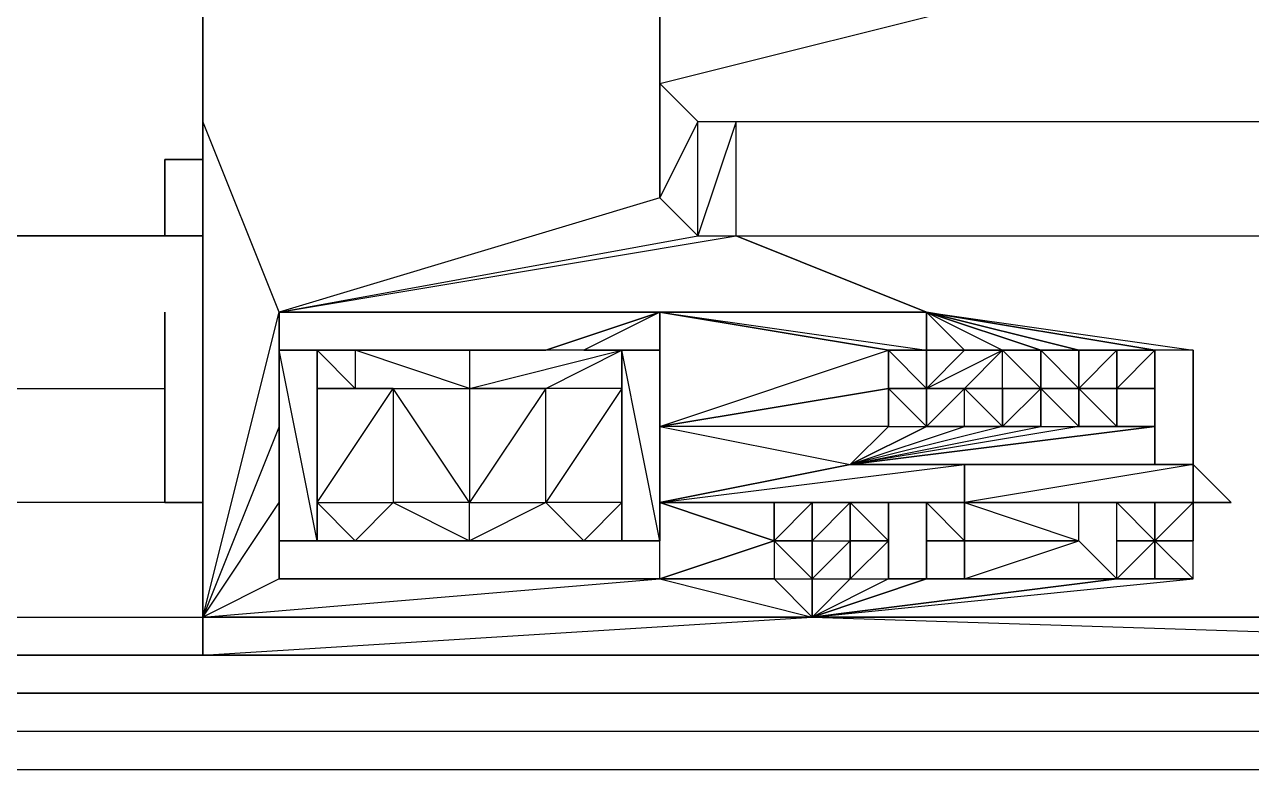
# Model space of a CAD drawing. Extents: x 0 to 75, y 0 to 130.
# Drawn here: x 24.46 to 39.24, y 38.59 to 47.56 of the extents above; entities that cross this region are included whole.
import ezdxf

# ---------------------------------------------------------------- set-up
doc = ezdxf.new("R2010")
doc.units = 0

# ---------------------------------------------------------------- blocks, each defined once
blk = doc.blocks.new('ezc100-1')
at = {"extrusion": (0, -2e-16, -1)}
for p, q in [((-23727.878, 27709.193), (-23727.878, 27680.262)), ((-23727.878, 27686.685), (-23727.878, 27680.721)), ((-23727.878, 27680.721), (-23727.878, 27686.685)), ((-23722.372, 27680.262), (-23722.372, 27686.226)), ((-23722.372, 27686.226), (-23722.372, 27680.262)), ((-23722.372, 27681.179), (-23716.867, 27682.556)), ((-23722.372, 27681.638), (-23722.372, 27681.179)), ((-23722.372, 27679.803), (-23722.372, 27681.179)), ((-23722.372, 27681.179), (-23722.372, 27679.803)), ((-23722.372, 27679.803), (-23722.372, 27681.179)), ((-23722.372, 27681.179), (-23722.372, 27680.262)), ((-23722.372, 27681.179), (-23721.913, 27680.721)), ((-23727.878, 27680.262), (-23727.878, 27680.721)), ((-23727.878, 27680.721), (-23727.878, 27674.756)), ((-23726.96, 27678.427), (-23727.878, 27680.721)), ((-23727.878, 27674.756), (-23727.878, 27680.721)), ((-23721.913, 27680.721), (-23722.372, 27679.803)), ((-23721.913, 27679.344), (-23721.913, 27680.721)), ((-23721.454, 27680.721), (-23721.913, 27679.344)), ((-23721.913, 27680.721), (-23721.454, 27680.721)), ((-23721.454, 27679.344), (-23721.454, 27680.721)), ((-23721.454, 27680.721), (-23712.737, 27680.721)), ((-23727.878, 27680.262), (-23728.336, 27680.262)), ((-23728.336, 27680.262), (-23727.878, 27680.262)), ((-23728.336, 27680.262), (-23728.336, 27679.344)), ((-23728.336, 27679.344), (-23728.336, 27680.262)), ((-23722.372, 27680.262), (-23722.372, 27679.803)), ((-23722.372, 27679.803), (-23726.96, 27678.427)), ((-23722.372, 27679.803), (-23722.372, 27679.803)), ((-23721.913, 27679.344), (-23722.372, 27679.803)), ((-23727.878, 27679.344), (-23751.735, 27679.344)), ((-23751.735, 27679.344), (-23727.878, 27679.344)), ((-23727.878, 27679.344), (-23727.878, 27678.427)), ((-23727.878, 27678.427), (-23727.878, 27679.344)), ((-23726.96, 27678.427), (-23721.913, 27679.344)), ((-23726.96, 27678.427), (-23721.454, 27679.344)), ((-23721.913, 27679.344), (-23721.454, 27679.344)), ((-23721.454, 27679.344), (-23719.16, 27678.427)), ((-23719.16, 27678.427), (-23721.454, 27679.344)), ((-23721.454, 27679.344), (-23712.737, 27679.344)), ((-23728.336, 27678.427), (-23728.336, 27676.133)), ((-23728.336, 27676.133), (-23728.336, 27678.427)), ((-23727.878, 27674.756), (-23726.96, 27678.427)), ((-23726.96, 27678.427), (-23726.96, 27677.05)), ((-23719.16, 27678.427), (-23726.96, 27678.427)), ((-23722.372, 27678.427), (-23726.96, 27678.427)), ((-23726.96, 27678.427), (-23719.16, 27678.427)), ((-23726.96, 27677.968), (-23726.96, 27678.427)), ((-23726.96, 27678.427), (-23726.96, 27676.133)), ((-23726.96, 27677.05), (-23726.96, 27678.427)), ((-23726.96, 27678.427), (-23722.372, 27678.427)), ((-23726.96, 27677.968), (-23726.96, 27678.427)), ((-23726.96, 27678.427), (-23726.96, 27676.133)), ((-23723.748, 27677.968), (-23722.372, 27678.427)), ((-23722.372, 27678.427), (-23723.748, 27677.968)), ((-23722.372, 27678.427), (-23723.29, 27677.968)), ((-23722.372, 27678.427), (-23722.372, 27677.968)), ((-23722.372, 27677.05), (-23722.372, 27678.427)), ((-23722.372, 27678.427), (-23722.372, 27677.05)), ((-23722.372, 27678.427), (-23719.619, 27677.968)), ((-23719.619, 27677.968), (-23722.372, 27678.427)), ((-23722.372, 27678.427), (-23719.619, 27677.968)), ((-23719.619, 27677.968), (-23722.372, 27678.427)), ((-23722.372, 27678.427), (-23719.619, 27677.968)), ((-23719.619, 27677.968), (-23722.372, 27678.427)), ((-23722.372, 27678.427), (-23719.16, 27677.968)), ((-23719.619, 27677.968), (-23722.372, 27678.427)), ((-23719.16, 27678.427), (-23722.372, 27678.427)), ((-23722.372, 27678.427), (-23722.372, 27678.427)), ((-23722.372, 27677.968), (-23722.372, 27678.427)), ((-23722.372, 27678.427), (-23722.372, 27675.674)), ((-23722.372, 27678.427), (-23722.372, 27678.427)), ((-23722.372, 27675.674), (-23722.372, 27678.427)), ((-23719.16, 27678.427), (-23719.16, 27677.968)), ((-23719.16, 27677.968), (-23719.16, 27678.427)), ((-23719.16, 27677.05), (-23719.16, 27678.427)), ((-23719.16, 27678.427), (-23719.16, 27677.968)), ((-23719.16, 27678.427), (-23719.16, 27677.968)), ((-23718.702, 27677.968), (-23719.16, 27678.427)), ((-23717.784, 27677.968), (-23719.16, 27678.427)), ((-23719.16, 27678.427), (-23718.243, 27677.968)), ((-23719.16, 27678.427), (-23717.784, 27677.968)), ((-23717.325, 27677.968), (-23719.16, 27678.427)), ((-23719.16, 27678.427), (-23717.325, 27677.968)), ((-23719.16, 27678.427), (-23716.408, 27677.968)), ((-23716.408, 27677.968), (-23719.16, 27678.427)), ((-23716.408, 27677.968), (-23719.16, 27678.427)), ((-23719.16, 27678.427), (-23715.949, 27677.968)), ((-23726.501, 27675.674), (-23726.96, 27677.968)), ((-23726.96, 27677.968), (-23726.96, 27675.674)), ((-23726.96, 27677.968), (-23726.501, 27677.968)), ((-23726.96, 27677.968), (-23726.042, 27677.968)), ((-23726.501, 27677.968), (-23726.96, 27677.968)), ((-23725.125, 27677.968), (-23726.96, 27677.968)), ((-23726.96, 27675.674), (-23726.96, 27677.968)), ((-23726.501, 27676.133), (-23726.501, 27677.968)), ((-23726.501, 27677.968), (-23726.501, 27675.674)), ((-23726.501, 27675.674), (-23726.501, 27677.968)), ((-23726.501, 27677.968), (-23726.501, 27675.674)), ((-23726.042, 27677.968), (-23726.501, 27677.968)), ((-23726.501, 27677.968), (-23726.042, 27677.509)), ((-23726.501, 27677.509), (-23726.501, 27677.968)), ((-23724.666, 27677.509), (-23726.042, 27677.968)), ((-23726.042, 27677.968), (-23726.042, 27677.509)), ((-23725.125, 27677.968), (-23726.042, 27677.968)), ((-23726.042, 27677.968), (-23724.666, 27677.968)), ((-23724.666, 27677.968), (-23725.125, 27677.968)), ((-23723.748, 27677.968), (-23725.125, 27677.968)), ((-23722.831, 27677.968), (-23724.666, 27677.968)), ((-23724.666, 27677.968), (-23724.666, 27677.509)), ((-23724.666, 27677.509), (-23722.831, 27677.968)), ((-23723.29, 27677.968), (-23724.666, 27677.968)), ((-23724.666, 27677.968), (-23723.748, 27677.968)), ((-23723.748, 27677.509), (-23722.831, 27677.968)), ((-23723.29, 27677.968), (-23723.748, 27677.968)), ((-23722.831, 27677.968), (-23723.29, 27677.968)), ((-23723.29, 27677.968), (-23722.372, 27677.968)), ((-23722.831, 27677.968), (-23723.29, 27677.968)), ((-23722.372, 27675.674), (-23722.831, 27677.968)), ((-23722.831, 27677.968), (-23722.831, 27675.674)), ((-23722.831, 27676.133), (-23722.831, 27677.968)), ((-23722.831, 27677.968), (-23722.831, 27677.968)), ((-23722.831, 27677.968), (-23722.831, 27677.509)), ((-23722.372, 27677.968), (-23722.831, 27677.968)), ((-23722.372, 27677.968), (-23722.372, 27677.05)), ((-23722.372, 27677.05), (-23719.619, 27677.968)), ((-23722.372, 27675.674), (-23722.372, 27677.968)), ((-23722.372, 27677.968), (-23722.372, 27675.674)), ((-23719.16, 27677.968), (-23719.619, 27677.968)), ((-23719.619, 27677.968), (-23719.619, 27677.05)), ((-23719.619, 27677.509), (-23719.619, 27677.968)), ((-23719.619, 27677.968), (-23719.619, 27677.509)), ((-23719.619, 27677.968), (-23719.619, 27677.509)), ((-23719.619, 27677.968), (-23719.16, 27677.968)), ((-23719.619, 27677.968), (-23719.16, 27677.968)), ((-23719.16, 27677.968), (-23719.619, 27677.968)), ((-23719.16, 27677.968), (-23719.619, 27677.968)), ((-23719.619, 27677.968), (-23719.16, 27677.968)), ((-23719.16, 27677.968), (-23719.619, 27677.968)), ((-23719.619, 27677.968), (-23719.619, 27677.509)), ((-23719.16, 27677.509), (-23719.619, 27677.968)), ((-23719.619, 27677.968), (-23719.16, 27677.968)), ((-23719.16, 27677.968), (-23719.619, 27677.968)), ((-23719.16, 27677.509), (-23719.16, 27677.968)), ((-23719.16, 27677.968), (-23719.16, 27677.509)), ((-23719.16, 27677.968), (-23719.16, 27677.509)), ((-23719.16, 27677.968), (-23719.16, 27677.968)), ((-23719.16, 27677.509), (-23719.16, 27677.968)), ((-23719.16, 27677.968), (-23718.702, 27677.968)), ((-23718.702, 27677.968), (-23719.16, 27677.968)), ((-23719.16, 27677.968), (-23718.702, 27677.968)), ((-23718.702, 27677.968), (-23719.16, 27677.968)), ((-23719.16, 27677.968), (-23718.702, 27677.968)), ((-23718.702, 27677.968), (-23719.16, 27677.509)), ((-23719.16, 27677.509), (-23718.243, 27677.968)), ((-23718.243, 27677.968), (-23718.702, 27677.968)), ((-23718.702, 27677.509), (-23718.243, 27677.968)), ((-23718.243, 27677.968), (-23718.702, 27677.968)), ((-23718.243, 27677.968), (-23718.702, 27677.968)), ((-23718.243, 27677.968), (-23718.702, 27677.968)), ((-23718.702, 27677.968), (-23718.243, 27677.968)), ((-23718.702, 27677.968), (-23718.243, 27677.968)), ((-23718.243, 27677.968), (-23718.702, 27677.968)), ((-23718.702, 27677.968), (-23718.243, 27677.968)), ((-23718.243, 27677.968), (-23718.702, 27677.968)), ((-23718.702, 27677.968), (-23718.243, 27677.968)), ((-23718.243, 27677.968), (-23718.702, 27677.968)), ((-23718.243, 27677.968), (-23718.702, 27677.968)), ((-23718.702, 27677.968), (-23718.243, 27677.968)), ((-23718.702, 27677.968), (-23718.243, 27677.968)), ((-23718.243, 27677.968), (-23718.702, 27677.968)), ((-23718.702, 27677.968), (-23718.243, 27677.968)), ((-23718.243, 27677.968), (-23718.702, 27677.968)), ((-23718.243, 27677.509), (-23718.243, 27677.968)), ((-23718.243, 27677.968), (-23717.784, 27677.968)), ((-23717.784, 27677.968), (-23718.243, 27677.968)), ((-23718.243, 27677.968), (-23718.243, 27677.968)), ((-23718.243, 27677.509), (-23718.243, 27677.968)), ((-23718.243, 27677.968), (-23717.784, 27677.968)), ((-23717.784, 27677.968), (-23718.243, 27677.968)), ((-23718.243, 27677.968), (-23717.784, 27677.968)), ((-23717.784, 27677.509), (-23718.243, 27677.968)), ((-23718.243, 27677.968), (-23717.784, 27677.968)), ((-23718.243, 27677.968), (-23717.784, 27677.968)), ((-23717.784, 27677.968), (-23718.243, 27677.968)), ((-23717.784, 27677.968), (-23717.784, 27677.509)), ((-23717.784, 27677.509), (-23717.784, 27677.968)), ((-23717.784, 27677.968), (-23717.784, 27677.509)), ((-23717.784, 27677.968), (-23717.784, 27677.509)), ((-23717.784, 27677.968), (-23717.784, 27677.968)), ((-23717.784, 27677.968), (-23717.325, 27677.509)), ((-23717.784, 27677.509), (-23717.784, 27677.968)), ((-23717.784, 27677.968), (-23717.325, 27677.968)), ((-23717.325, 27677.968), (-23717.784, 27677.968)), ((-23717.784, 27677.968), (-23717.325, 27677.968)), ((-23717.325, 27677.968), (-23717.325, 27677.509)), ((-23717.325, 27677.509), (-23717.325, 27677.968)), ((-23717.325, 27677.509), (-23717.325, 27677.968)), ((-23717.325, 27677.968), (-23717.325, 27677.509)), ((-23716.867, 27677.968), (-23717.325, 27677.509)), ((-23717.325, 27677.509), (-23717.325, 27677.968)), ((-23717.325, 27677.968), (-23716.867, 27677.968)), ((-23716.867, 27677.968), (-23717.325, 27677.968)), ((-23717.325, 27677.968), (-23716.867, 27677.968)), ((-23716.867, 27677.968), (-23717.325, 27677.968)), ((-23717.325, 27677.968), (-23716.867, 27677.968)), ((-23716.867, 27677.968), (-23717.325, 27677.968)), ((-23717.325, 27677.968), (-23716.408, 27677.968)), ((-23716.867, 27677.968), (-23717.325, 27677.968)), ((-23716.867, 27677.509), (-23716.867, 27677.968)), ((-23716.867, 27677.968), (-23716.867, 27677.509)), ((-23716.867, 27677.968), (-23716.408, 27677.968)), ((-23716.408, 27677.968), (-23716.867, 27677.968)), ((-23716.408, 27677.968), (-23716.867, 27677.968)), ((-23716.867, 27677.968), (-23716.408, 27677.968)), ((-23716.408, 27677.968), (-23716.867, 27677.968)), ((-23716.867, 27677.968), (-23716.408, 27677.968)), ((-23716.408, 27677.968), (-23716.867, 27677.509)), ((-23716.867, 27677.509), (-23716.867, 27677.968)), ((-23716.867, 27677.968), (-23716.408, 27677.968)), ((-23716.408, 27677.968), (-23716.867, 27677.968)), ((-23716.867, 27677.968), (-23716.867, 27677.509)), ((-23716.867, 27677.509), (-23716.867, 27677.968)), ((-23716.867, 27677.968), (-23716.867, 27677.509)), ((-23716.408, 27677.968), (-23716.867, 27677.968)), ((-23716.408, 27677.968), (-23716.408, 27677.509)), ((-23716.408, 27677.509), (-23716.408, 27677.968)), ((-23715.949, 27677.968), (-23716.408, 27677.968)), ((-23715.949, 27677.509), (-23715.949, 27677.968)), ((-23715.949, 27677.968), (-23715.949, 27676.591)), ((-23715.949, 27677.968), (-23715.949, 27677.968)), ((-23715.949, 27677.509), (-23715.949, 27677.968)), ((-23751.735, 27677.509), (-23728.336, 27677.509)), ((-23726.501, 27676.133), (-23726.501, 27677.509)), ((-23726.501, 27677.509), (-23726.501, 27676.133)), ((-23726.042, 27677.509), (-23726.501, 27677.509)), ((-23726.501, 27677.509), (-23726.501, 27676.133)), ((-23726.501, 27676.133), (-23725.584, 27677.509)), ((-23725.584, 27677.509), (-23726.501, 27677.509)), ((-23725.584, 27677.509), (-23726.501, 27677.509)), ((-23726.501, 27677.509), (-23726.042, 27677.509)), ((-23726.042, 27677.509), (-23725.584, 27677.509)), ((-23726.042, 27677.509), (-23724.666, 27677.509)), ((-23725.584, 27677.509), (-23724.666, 27677.509)), ((-23724.666, 27676.133), (-23725.584, 27677.509)), ((-23725.584, 27677.509), (-23725.584, 27676.133)), ((-23723.748, 27677.509), (-23724.666, 27676.133)), ((-23724.666, 27677.509), (-23724.666, 27676.133)), ((-23724.666, 27677.509), (-23724.666, 27677.509)), ((-23724.666, 27677.509), (-23723.748, 27677.509)), ((-23723.748, 27677.509), (-23724.666, 27677.509)), ((-23722.831, 27677.509), (-23723.748, 27676.133)), ((-23723.748, 27676.133), (-23723.748, 27677.509)), ((-23722.831, 27677.509), (-23723.748, 27677.509)), ((-23722.831, 27676.133), (-23722.831, 27677.509)), ((-23719.619, 27677.509), (-23722.372, 27677.05)), ((-23722.372, 27677.05), (-23719.619, 27677.509)), ((-23719.619, 27677.05), (-23719.619, 27677.509)), ((-23719.619, 27677.509), (-23719.619, 27677.05)), ((-23719.619, 27677.509), (-23719.619, 27677.05)), ((-23719.16, 27677.509), (-23719.619, 27677.509)), ((-23719.619, 27677.509), (-23719.16, 27677.509)), ((-23719.619, 27677.509), (-23719.16, 27677.509)), ((-23719.16, 27677.05), (-23719.619, 27677.509)), ((-23719.619, 27677.509), (-23719.619, 27677.05)), ((-23719.16, 27677.05), (-23719.16, 27677.509)), ((-23719.16, 27677.509), (-23719.16, 27677.05)), ((-23719.16, 27677.509), (-23719.16, 27677.05)), ((-23719.16, 27677.509), (-23719.16, 27677.05)), ((-23719.16, 27677.05), (-23718.702, 27677.509)), ((-23718.702, 27677.509), (-23719.16, 27677.05)), ((-23719.16, 27677.05), (-23718.702, 27677.509)), ((-23718.702, 27677.509), (-23719.16, 27677.509)), ((-23718.702, 27677.509), (-23719.16, 27677.05)), ((-23718.702, 27677.509), (-23719.16, 27677.509)), ((-23719.16, 27677.509), (-23718.702, 27677.509)), ((-23718.702, 27677.05), (-23718.702, 27677.509)), ((-23718.702, 27677.509), (-23718.243, 27677.509)), ((-23718.702, 27677.05), (-23718.702, 27677.509)), ((-23718.702, 27677.05), (-23718.702, 27677.509)), ((-23718.702, 27677.509), (-23718.243, 27677.05)), ((-23718.243, 27677.509), (-23718.702, 27677.509)), ((-23718.243, 27677.509), (-23718.702, 27677.509)), ((-23718.702, 27677.509), (-23718.243, 27677.509)), ((-23718.702, 27677.509), (-23718.243, 27677.509)), ((-23718.243, 27677.509), (-23718.702, 27677.509)), ((-23718.243, 27677.509), (-23718.702, 27677.509)), ((-23718.702, 27677.509), (-23718.243, 27677.509)), ((-23718.243, 27677.509), (-23718.702, 27677.509)), ((-23718.702, 27677.509), (-23718.243, 27677.509)), ((-23718.243, 27677.509), (-23718.702, 27677.509)), ((-23718.702, 27677.509), (-23718.243, 27677.509)), ((-23718.243, 27677.509), (-23718.702, 27677.509)), ((-23718.702, 27677.509), (-23718.243, 27677.509)), ((-23718.243, 27677.509), (-23718.702, 27677.509)), ((-23718.702, 27677.509), (-23717.784, 27677.509)), ((-23718.243, 27677.509), (-23718.243, 27677.05)), ((-23718.243, 27677.05), (-23718.243, 27677.509)), ((-23718.243, 27677.05), (-23718.243, 27677.509)), ((-23718.243, 27677.05), (-23718.243, 27677.509)), ((-23718.243, 27677.509), (-23717.784, 27677.509)), ((-23718.243, 27677.509), (-23717.784, 27677.509)), ((-23717.784, 27677.509), (-23718.243, 27677.509)), ((-23718.243, 27677.05), (-23717.784, 27677.509)), ((-23717.784, 27677.509), (-23717.784, 27677.05)), ((-23717.784, 27677.509), (-23717.784, 27677.05)), ((-23717.784, 27677.509), (-23717.784, 27677.05)), ((-23717.784, 27677.05), (-23717.784, 27677.509)), ((-23717.325, 27677.05), (-23717.784, 27677.509)), ((-23717.784, 27677.509), (-23717.325, 27677.05)), ((-23717.784, 27677.509), (-23717.325, 27677.509)), ((-23717.325, 27677.509), (-23717.784, 27677.509)), ((-23717.784, 27677.509), (-23717.325, 27677.509)), ((-23717.325, 27677.509), (-23717.784, 27677.509)), ((-23717.784, 27677.509), (-23717.325, 27677.509)), ((-23717.325, 27677.509), (-23717.784, 27677.509)), ((-23717.784, 27677.509), (-23717.325, 27677.509)), ((-23717.325, 27677.509), (-23717.784, 27677.509)), ((-23717.325, 27677.509), (-23717.784, 27677.509)), ((-23717.325, 27677.05), (-23717.325, 27677.509)), ((-23717.325, 27677.05), (-23717.325, 27677.509)), ((-23717.325, 27677.509), (-23716.867, 27677.05)), ((-23716.867, 27677.509), (-23717.325, 27677.509)), ((-23717.325, 27677.509), (-23717.325, 27677.05)), ((-23716.867, 27677.509), (-23717.325, 27677.509)), ((-23717.325, 27677.509), (-23716.867, 27677.509)), ((-23716.867, 27677.509), (-23717.325, 27677.509)), ((-23717.325, 27677.509), (-23716.867, 27677.509)), ((-23716.867, 27677.509), (-23717.325, 27677.509)), ((-23717.325, 27677.509), (-23716.867, 27677.509)), ((-23717.325, 27677.509), (-23716.867, 27677.509)), ((-23716.867, 27677.509), (-23717.325, 27677.509)), ((-23716.867, 27677.509), (-23716.867, 27677.509)), ((-23716.867, 27677.509), (-23716.408, 27677.509)), ((-23716.408, 27677.509), (-23716.867, 27677.509)), ((-23716.408, 27677.509), (-23716.867, 27677.509)), ((-23716.867, 27677.509), (-23716.408, 27677.509)), ((-23716.408, 27677.509), (-23716.867, 27677.509)), ((-23716.867, 27677.509), (-23716.408, 27677.509)), ((-23716.408, 27677.509), (-23716.867, 27677.509)), ((-23716.867, 27677.509), (-23716.408, 27677.509)), ((-23716.867, 27677.509), (-23716.408, 27677.509)), ((-23716.408, 27677.509), (-23716.867, 27677.509)), ((-23716.408, 27677.509), (-23716.867, 27677.509)), ((-23716.867, 27677.509), (-23716.408, 27677.509)), ((-23716.408, 27677.509), (-23716.867, 27677.509)), ((-23716.867, 27677.509), (-23716.408, 27677.509)), ((-23716.867, 27677.509), (-23716.867, 27677.05)), ((-23716.867, 27677.05), (-23716.867, 27677.509)), ((-23716.408, 27677.509), (-23716.408, 27677.509)), ((-23716.408, 27677.05), (-23716.408, 27677.509)), ((-23716.408, 27677.05), (-23716.408, 27677.509)), ((-23716.408, 27677.509), (-23716.408, 27677.05)), ((-23716.408, 27677.05), (-23716.408, 27677.509)), ((-23716.408, 27677.509), (-23716.408, 27677.05)), ((-23716.408, 27677.05), (-23716.408, 27677.509)), ((-23716.408, 27677.509), (-23716.408, 27677.509)), ((-23715.949, 27677.05), (-23715.949, 27677.509)), ((-23715.949, 27677.509), (-23715.949, 27677.05)), ((-23726.96, 27677.05), (-23727.878, 27674.756)), ((-23726.96, 27676.133), (-23726.96, 27677.05)), ((-23726.96, 27676.133), (-23726.96, 27677.05)), ((-23722.372, 27676.133), (-23722.372, 27677.05)), ((-23722.372, 27677.05), (-23720.078, 27676.591)), ((-23722.372, 27676.133), (-23722.372, 27677.05)), ((-23722.372, 27677.05), (-23722.372, 27676.591)), ((-23719.619, 27677.05), (-23722.372, 27677.05)), ((-23719.619, 27677.05), (-23720.078, 27676.591)), ((-23719.619, 27677.05), (-23720.078, 27676.591)), ((-23720.078, 27676.591), (-23719.619, 27677.05)), ((-23719.16, 27677.05), (-23720.078, 27676.591)), ((-23720.078, 27676.591), (-23719.16, 27677.05)), ((-23720.078, 27676.591), (-23718.702, 27677.05)), ((-23718.243, 27677.05), (-23720.078, 27676.591)), ((-23720.078, 27676.591), (-23717.784, 27677.05)), ((-23720.078, 27676.591), (-23717.784, 27677.05)), ((-23717.325, 27677.05), (-23720.078, 27676.591)), ((-23717.325, 27677.05), (-23720.078, 27676.591)), ((-23720.078, 27676.591), (-23716.408, 27677.05)), ((-23716.408, 27677.05), (-23720.078, 27676.591)), ((-23719.619, 27677.05), (-23719.16, 27677.05)), ((-23719.16, 27677.05), (-23718.702, 27677.05)), ((-23718.702, 27677.05), (-23719.16, 27677.05)), ((-23719.16, 27677.05), (-23718.702, 27677.05)), ((-23718.243, 27677.05), (-23718.702, 27677.05)), ((-23718.702, 27677.05), (-23718.243, 27677.05)), ((-23718.243, 27677.05), (-23718.702, 27677.05)), ((-23718.243, 27677.05), (-23717.784, 27677.05)), ((-23717.784, 27677.05), (-23718.243, 27677.05)), ((-23717.784, 27677.05), (-23718.243, 27677.05)), ((-23717.784, 27677.05), (-23718.243, 27677.05)), ((-23717.784, 27677.05), (-23718.243, 27677.05)), ((-23717.784, 27677.05), (-23717.325, 27677.05)), ((-23717.784, 27677.05), (-23717.325, 27677.05)), ((-23717.325, 27677.05), (-23716.867, 27677.05)), ((-23716.867, 27677.05), (-23717.325, 27677.05)), ((-23717.325, 27677.05), (-23716.867, 27677.05)), ((-23717.325, 27677.05), (-23716.867, 27677.05)), ((-23716.408, 27677.05), (-23717.325, 27677.05)), ((-23716.867, 27677.05), (-23716.408, 27677.05)), ((-23716.867, 27677.05), (-23716.408, 27677.05)), ((-23716.408, 27677.05), (-23716.408, 27676.591)), ((-23716.408, 27677.05), (-23716.408, 27676.591)), ((-23716.408, 27676.591), (-23716.408, 27677.05)), ((-23716.408, 27676.591), (-23716.408, 27677.05)), ((-23715.949, 27676.591), (-23715.949, 27677.05)), ((-23715.949, 27677.05), (-23715.949, 27676.591)), ((-23715.949, 27676.591), (-23715.949, 27677.05)), ((-23720.078, 27676.591), (-23722.372, 27676.133)), ((-23722.372, 27676.591), (-23722.372, 27675.674)), ((-23722.372, 27676.133), (-23720.078, 27676.591)), ((-23720.078, 27676.591), (-23722.372, 27676.133)), ((-23720.078, 27676.591), (-23722.372, 27676.133)), ((-23722.372, 27676.133), (-23718.702, 27676.591)), ((-23718.702, 27676.591), (-23720.078, 27676.591)), ((-23720.078, 27676.591), (-23718.702, 27676.591)), ((-23718.702, 27676.591), (-23720.078, 27676.591)), ((-23720.078, 27676.591), (-23716.408, 27676.591)), ((-23716.408, 27676.591), (-23720.078, 27676.591)), ((-23720.078, 27676.591), (-23716.408, 27676.591)), ((-23720.078, 27676.591), (-23716.408, 27676.591)), ((-23718.702, 27676.591), (-23720.078, 27676.591)), ((-23720.078, 27676.591), (-23715.949, 27676.591)), ((-23715.949, 27676.591), (-23720.078, 27676.591)), ((-23718.702, 27676.591), (-23718.702, 27676.133)), ((-23718.702, 27676.133), (-23718.702, 27676.591)), ((-23718.702, 27676.133), (-23718.702, 27676.591)), ((-23718.702, 27676.591), (-23718.702, 27676.133)), ((-23715.949, 27676.591), (-23718.702, 27676.591)), ((-23718.702, 27676.591), (-23715.949, 27676.591)), ((-23715.949, 27676.591), (-23718.702, 27676.133)), ((-23718.702, 27676.133), (-23718.702, 27676.591)), ((-23716.408, 27676.591), (-23715.949, 27676.591)), ((-23716.408, 27676.591), (-23716.408, 27676.591)), ((-23716.408, 27676.591), (-23715.949, 27676.591)), ((-23715.949, 27676.133), (-23715.949, 27676.591)), ((-23715.949, 27676.591), (-23715.949, 27676.133)), ((-23715.949, 27676.591), (-23715.949, 27676.133)), ((-23715.949, 27676.591), (-23715.949, 27676.133)), ((-23715.949, 27676.133), (-23715.949, 27676.591)), ((-23715.949, 27676.591), (-23715.49, 27676.133)), ((-23715.49, 27676.133), (-23715.949, 27676.591)), ((-23727.878, 27676.133), (-23751.735, 27676.133)), ((-23728.336, 27676.133), (-23727.878, 27676.133)), ((-23727.878, 27676.133), (-23728.336, 27676.133)), ((-23727.878, 27674.756), (-23727.878, 27676.133)), ((-23727.878, 27676.133), (-23727.878, 27674.756)), ((-23727.878, 27674.756), (-23726.96, 27676.133)), ((-23726.96, 27676.133), (-23726.96, 27675.215)), ((-23726.96, 27675.215), (-23726.96, 27676.133)), ((-23726.96, 27676.133), (-23726.96, 27675.674)), ((-23726.501, 27676.133), (-23726.042, 27675.674)), ((-23726.501, 27676.133), (-23725.584, 27676.133)), ((-23726.042, 27675.674), (-23726.501, 27676.133)), ((-23726.501, 27675.674), (-23726.501, 27676.133)), ((-23726.501, 27676.133), (-23726.501, 27676.133)), ((-23725.584, 27676.133), (-23726.042, 27675.674)), ((-23724.666, 27676.133), (-23725.584, 27676.133)), ((-23725.584, 27676.133), (-23724.666, 27675.674)), ((-23724.666, 27676.133), (-23723.748, 27676.133)), ((-23723.748, 27676.133), (-23724.666, 27675.674)), ((-23724.666, 27675.674), (-23724.666, 27676.133)), ((-23722.831, 27676.133), (-23723.748, 27676.133)), ((-23723.748, 27676.133), (-23723.29, 27675.674)), ((-23723.29, 27675.674), (-23722.831, 27676.133)), ((-23722.831, 27675.674), (-23722.831, 27676.133)), ((-23722.372, 27675.215), (-23722.372, 27676.133)), ((-23720.996, 27675.674), (-23722.372, 27676.133)), ((-23722.372, 27676.133), (-23720.996, 27675.674)), ((-23722.372, 27675.215), (-23722.372, 27676.133)), ((-23722.372, 27676.133), (-23720.996, 27675.674)), ((-23722.372, 27676.133), (-23720.996, 27676.133)), ((-23720.996, 27676.133), (-23722.372, 27676.133)), ((-23722.372, 27676.133), (-23720.996, 27676.133)), ((-23720.996, 27676.133), (-23722.372, 27676.133)), ((-23722.372, 27676.133), (-23720.996, 27676.133)), ((-23720.996, 27676.133), (-23722.372, 27676.133)), ((-23720.996, 27676.133), (-23722.372, 27676.133)), ((-23722.372, 27676.133), (-23718.702, 27676.133)), ((-23720.996, 27676.133), (-23720.537, 27676.133)), ((-23720.537, 27676.133), (-23720.996, 27676.133)), ((-23720.996, 27676.133), (-23720.537, 27676.133)), ((-23720.537, 27676.133), (-23720.996, 27676.133)), ((-23720.996, 27675.674), (-23720.996, 27676.133)), ((-23720.996, 27676.133), (-23720.537, 27676.133)), ((-23720.996, 27676.133), (-23720.537, 27676.133)), ((-23720.537, 27676.133), (-23720.996, 27676.133)), ((-23720.537, 27676.133), (-23720.996, 27675.674)), ((-23720.996, 27675.674), (-23720.537, 27676.133)), ((-23720.537, 27676.133), (-23720.996, 27676.133)), ((-23720.996, 27676.133), (-23720.996, 27675.674)), ((-23720.996, 27676.133), (-23720.996, 27675.674)), ((-23718.702, 27676.133), (-23720.996, 27676.133)), ((-23720.996, 27676.133), (-23720.537, 27676.133)), ((-23720.537, 27676.133), (-23720.537, 27675.674)), ((-23720.537, 27676.133), (-23720.537, 27675.674)), ((-23720.078, 27676.133), (-23720.537, 27675.674)), ((-23720.537, 27675.674), (-23720.537, 27676.133)), ((-23720.537, 27674.756), (-23720.537, 27676.133)), ((-23720.537, 27676.133), (-23720.537, 27675.674)), ((-23720.537, 27676.133), (-23720.078, 27676.133)), ((-23718.702, 27676.133), (-23720.537, 27676.133)), ((-23720.537, 27676.133), (-23718.702, 27676.133)), ((-23720.078, 27676.133), (-23720.537, 27676.133)), ((-23720.537, 27676.133), (-23718.702, 27676.133)), ((-23720.078, 27675.674), (-23720.078, 27676.133)), ((-23720.078, 27676.133), (-23720.078, 27675.674)), ((-23720.078, 27675.674), (-23720.078, 27676.133)), ((-23720.078, 27676.133), (-23720.078, 27675.215)), ((-23720.078, 27676.133), (-23719.619, 27676.133)), ((-23719.619, 27676.133), (-23720.078, 27676.133)), ((-23719.619, 27676.133), (-23720.078, 27676.133)), ((-23720.078, 27676.133), (-23719.619, 27676.133)), ((-23719.619, 27676.133), (-23720.078, 27676.133)), ((-23720.078, 27676.133), (-23719.619, 27676.133)), ((-23719.619, 27675.674), (-23720.078, 27676.133)), ((-23720.078, 27675.674), (-23720.078, 27676.133)), ((-23720.078, 27676.133), (-23719.619, 27675.674)), ((-23718.702, 27676.133), (-23720.078, 27676.133)), ((-23719.619, 27676.133), (-23720.078, 27676.133)), ((-23720.078, 27676.133), (-23718.702, 27676.133)), ((-23719.619, 27676.133), (-23719.619, 27675.674)), ((-23719.619, 27675.674), (-23719.619, 27676.133)), ((-23719.619, 27676.133), (-23719.619, 27675.674)), ((-23719.16, 27676.133), (-23719.619, 27676.133)), ((-23719.619, 27676.133), (-23718.702, 27676.133)), ((-23718.702, 27676.133), (-23719.619, 27676.133)), ((-23719.16, 27675.674), (-23719.16, 27676.133)), ((-23719.16, 27676.133), (-23718.702, 27676.133)), ((-23718.702, 27676.133), (-23719.16, 27676.133)), ((-23719.16, 27676.133), (-23719.16, 27675.215)), ((-23719.16, 27676.133), (-23718.702, 27676.133)), ((-23718.702, 27676.133), (-23719.16, 27676.133)), ((-23719.16, 27675.674), (-23719.16, 27676.133)), ((-23719.16, 27676.133), (-23718.702, 27675.674)), ((-23718.702, 27676.133), (-23719.16, 27676.133)), ((-23718.702, 27675.674), (-23718.702, 27676.133)), ((-23718.702, 27676.133), (-23718.702, 27675.674)), ((-23718.702, 27675.674), (-23718.702, 27676.133)), ((-23715.949, 27676.133), (-23718.702, 27676.133)), ((-23718.702, 27676.133), (-23716.867, 27676.133)), ((-23718.702, 27676.133), (-23718.702, 27675.674)), ((-23718.702, 27676.133), (-23718.702, 27676.133)), ((-23718.702, 27676.133), (-23718.702, 27676.133)), ((-23718.702, 27675.674), (-23718.702, 27676.133)), ((-23718.702, 27676.133), (-23717.325, 27675.674)), ((-23717.325, 27676.133), (-23718.702, 27676.133)), ((-23718.702, 27676.133), (-23717.325, 27676.133)), ((-23717.325, 27676.133), (-23718.702, 27676.133)), ((-23717.325, 27676.133), (-23718.702, 27676.133)), ((-23718.702, 27676.133), (-23717.325, 27676.133)), ((-23718.702, 27676.133), (-23716.867, 27676.133)), ((-23717.325, 27676.133), (-23718.702, 27676.133)), ((-23718.702, 27676.133), (-23716.867, 27676.133)), ((-23716.867, 27676.133), (-23718.702, 27676.133)), ((-23716.867, 27676.133), (-23718.702, 27676.133)), ((-23718.702, 27676.133), (-23716.867, 27676.133)), ((-23716.867, 27676.133), (-23718.702, 27676.133)), ((-23718.702, 27676.133), (-23716.867, 27676.133)), ((-23717.325, 27675.674), (-23717.325, 27676.133)), ((-23716.867, 27676.133), (-23717.325, 27676.133)), ((-23716.408, 27676.133), (-23716.867, 27676.133)), ((-23716.867, 27676.133), (-23716.408, 27676.133)), ((-23716.867, 27676.133), (-23716.408, 27676.133)), ((-23716.408, 27676.133), (-23716.867, 27676.133)), ((-23716.867, 27676.133), (-23716.408, 27676.133)), ((-23716.867, 27675.674), (-23716.867, 27676.133)), ((-23716.408, 27676.133), (-23716.867, 27676.133)), ((-23716.867, 27676.133), (-23716.408, 27675.674)), ((-23716.867, 27676.133), (-23716.408, 27676.133)), ((-23716.867, 27675.674), (-23716.867, 27676.133)), ((-23715.949, 27676.133), (-23716.867, 27676.133)), ((-23716.867, 27676.133), (-23716.408, 27676.133)), ((-23716.408, 27676.133), (-23715.949, 27676.133)), ((-23716.408, 27675.674), (-23716.408, 27676.133)), ((-23716.408, 27676.133), (-23716.408, 27675.674)), ((-23715.949, 27676.133), (-23716.408, 27676.133)), ((-23716.408, 27676.133), (-23715.949, 27676.133)), ((-23716.408, 27675.674), (-23716.408, 27676.133)), ((-23716.408, 27676.133), (-23715.949, 27676.133)), ((-23716.408, 27675.674), (-23715.949, 27676.133)), ((-23716.408, 27676.133), (-23715.949, 27676.133)), ((-23715.949, 27676.133), (-23716.408, 27676.133)), ((-23716.408, 27676.133), (-23715.949, 27676.133)), ((-23715.949, 27676.133), (-23716.408, 27676.133)), ((-23716.408, 27676.133), (-23715.949, 27676.133)), ((-23715.949, 27675.674), (-23715.949, 27676.133)), ((-23715.949, 27676.133), (-23715.949, 27675.674)), ((-23715.949, 27675.674), (-23715.949, 27676.133)), ((-23715.949, 27676.133), (-23715.49, 27676.133)), ((-23715.949, 27676.133), (-23715.949, 27675.674)), ((-23715.949, 27676.133), (-23715.949, 27676.133)), ((-23715.949, 27676.133), (-23715.949, 27676.133)), ((-23715.49, 27676.133), (-23715.949, 27676.133)), ((-23715.949, 27676.133), (-23715.49, 27676.133)), ((-23715.49, 27676.133), (-23715.949, 27676.133)), ((-23715.949, 27676.133), (-23715.49, 27676.133)), ((-23715.949, 27675.674), (-23715.949, 27676.133)), ((-23726.501, 27675.674), (-23726.96, 27675.674)), ((-23726.96, 27675.674), (-23725.584, 27675.674)), ((-23725.584, 27675.674), (-23726.96, 27675.674)), ((-23726.96, 27675.674), (-23726.042, 27675.674)), ((-23726.96, 27675.674), (-23726.501, 27675.674)), ((-23726.042, 27675.674), (-23726.501, 27675.674)), ((-23724.666, 27675.674), (-23726.042, 27675.674)), ((-23726.042, 27675.674), (-23724.666, 27675.674)), ((-23724.666, 27675.674), (-23726.042, 27675.674)), ((-23726.042, 27675.674), (-23725.584, 27675.674)), ((-23725.584, 27675.674), (-23724.666, 27675.674)), ((-23725.584, 27675.674), (-23724.666, 27675.674)), ((-23724.666, 27675.674), (-23723.748, 27675.674)), ((-23724.666, 27675.674), (-23723.748, 27675.674)), ((-23724.666, 27675.674), (-23724.666, 27675.674)), ((-23723.29, 27675.674), (-23724.666, 27675.674)), ((-23724.666, 27675.674), (-23723.748, 27675.674)), ((-23723.748, 27675.674), (-23722.372, 27675.674)), ((-23723.748, 27675.674), (-23723.29, 27675.674)), ((-23722.372, 27675.674), (-23723.748, 27675.674)), ((-23723.748, 27675.674), (-23722.372, 27675.674)), ((-23723.29, 27675.674), (-23723.29, 27675.674)), ((-23723.29, 27675.674), (-23722.831, 27675.674)), ((-23722.372, 27675.674), (-23723.29, 27675.674)), ((-23723.29, 27675.674), (-23722.372, 27675.674)), ((-23722.831, 27675.674), (-23722.372, 27675.674)), ((-23720.996, 27675.674), (-23722.372, 27675.215)), ((-23720.996, 27675.674), (-23722.372, 27675.215)), ((-23722.372, 27675.215), (-23720.996, 27675.674)), ((-23722.372, 27675.674), (-23722.372, 27675.674)), ((-23720.537, 27675.215), (-23720.996, 27675.674)), ((-23720.996, 27675.674), (-23720.996, 27675.215)), ((-23720.537, 27675.674), (-23720.996, 27675.674)), ((-23720.996, 27675.674), (-23720.537, 27675.674)), ((-23720.537, 27675.674), (-23720.996, 27675.674)), ((-23720.537, 27675.674), (-23720.996, 27675.674)), ((-23720.996, 27675.674), (-23720.537, 27675.674)), ((-23720.537, 27675.674), (-23720.996, 27675.674)), ((-23720.996, 27675.674), (-23720.537, 27675.674)), ((-23720.537, 27675.674), (-23720.996, 27675.674)), ((-23720.996, 27675.674), (-23720.537, 27675.674)), ((-23720.537, 27675.674), (-23720.996, 27675.674)), ((-23720.996, 27675.674), (-23720.537, 27675.674)), ((-23720.537, 27675.674), (-23720.996, 27675.674)), ((-23720.996, 27675.674), (-23720.537, 27675.674)), ((-23720.996, 27675.674), (-23720.996, 27675.215)), ((-23720.996, 27675.674), (-23720.996, 27675.215)), ((-23720.537, 27675.674), (-23720.537, 27675.215)), ((-23720.537, 27675.674), (-23720.537, 27675.674)), ((-23720.537, 27675.674), (-23720.537, 27675.215)), ((-23720.537, 27675.215), (-23720.537, 27675.674)), ((-23720.537, 27675.674), (-23720.537, 27675.215)), ((-23720.537, 27675.674), (-23720.537, 27675.215)), ((-23720.537, 27675.215), (-23720.537, 27675.674)), ((-23720.537, 27675.674), (-23720.537, 27675.674)), ((-23720.078, 27675.674), (-23720.537, 27675.215)), ((-23720.537, 27675.215), (-23720.537, 27675.674)), ((-23720.537, 27675.674), (-23720.078, 27675.674)), ((-23720.078, 27675.215), (-23720.078, 27675.674)), ((-23720.078, 27675.674), (-23720.078, 27675.215)), ((-23720.078, 27675.215), (-23720.078, 27675.674)), ((-23719.619, 27675.674), (-23720.078, 27675.674)), ((-23720.078, 27675.674), (-23719.619, 27675.674)), ((-23719.619, 27675.674), (-23720.078, 27675.215)), ((-23720.078, 27675.215), (-23720.078, 27675.674)), ((-23719.619, 27675.674), (-23719.619, 27675.215)), ((-23719.619, 27675.215), (-23719.619, 27675.674)), ((-23719.16, 27675.215), (-23719.16, 27675.674)), ((-23719.16, 27675.674), (-23719.16, 27675.215)), ((-23719.16, 27675.215), (-23719.16, 27675.674)), ((-23718.702, 27675.674), (-23719.16, 27675.674)), ((-23719.16, 27675.674), (-23719.16, 27675.215)), ((-23719.16, 27675.674), (-23718.702, 27675.674)), ((-23718.702, 27675.674), (-23719.16, 27675.674)), ((-23718.702, 27675.215), (-23718.702, 27675.674)), ((-23718.702, 27675.674), (-23717.325, 27675.674)), ((-23717.325, 27675.674), (-23718.702, 27675.674)), ((-23718.702, 27675.674), (-23717.325, 27675.674)), ((-23717.325, 27675.674), (-23718.702, 27675.674)), ((-23718.702, 27675.674), (-23717.325, 27675.674)), ((-23717.325, 27675.674), (-23718.702, 27675.674)), ((-23718.702, 27675.674), (-23718.702, 27675.215)), ((-23718.702, 27675.215), (-23717.325, 27675.674)), ((-23717.325, 27675.674), (-23716.867, 27675.215)), ((-23717.325, 27675.674), (-23716.867, 27675.215)), ((-23716.867, 27675.215), (-23716.867, 27675.674)), ((-23716.867, 27675.215), (-23716.408, 27675.674)), ((-23716.408, 27675.674), (-23716.867, 27675.674)), ((-23716.867, 27675.674), (-23716.408, 27675.674)), ((-23716.408, 27675.674), (-23716.867, 27675.674)), ((-23716.867, 27675.674), (-23716.408, 27675.674)), ((-23716.867, 27675.674), (-23716.408, 27675.674)), ((-23716.408, 27675.674), (-23716.867, 27675.674)), ((-23716.867, 27675.674), (-23716.408, 27675.674)), ((-23716.408, 27675.674), (-23716.867, 27675.674)), ((-23716.408, 27675.674), (-23716.867, 27675.674)), ((-23716.867, 27675.674), (-23716.408, 27675.674)), ((-23716.408, 27675.674), (-23716.867, 27675.674)), ((-23716.867, 27675.674), (-23716.867, 27675.674)), ((-23716.408, 27675.674), (-23716.408, 27675.215)), ((-23716.408, 27675.674), (-23716.408, 27675.674)), ((-23716.408, 27675.215), (-23716.408, 27675.674)), ((-23716.408, 27675.215), (-23716.408, 27675.674)), ((-23716.408, 27675.674), (-23715.949, 27675.215)), ((-23715.949, 27675.674), (-23716.408, 27675.674)), ((-23716.408, 27675.674), (-23715.949, 27675.674)), ((-23715.949, 27675.674), (-23716.408, 27675.674)), ((-23715.949, 27675.674), (-23716.408, 27675.674)), ((-23716.408, 27675.674), (-23715.949, 27675.674)), ((-23715.949, 27675.674), (-23716.408, 27675.674)), ((-23716.408, 27675.674), (-23715.949, 27675.674)), ((-23715.949, 27675.674), (-23716.408, 27675.674)), ((-23715.949, 27675.215), (-23715.949, 27675.674)), ((-23715.949, 27675.215), (-23715.949, 27675.674)), ((-23715.949, 27675.215), (-23715.949, 27675.674)), ((-23726.96, 27675.215), (-23727.878, 27674.756)), ((-23727.878, 27674.756), (-23722.372, 27675.215)), ((-23726.96, 27675.215), (-23722.372, 27675.215)), ((-23722.372, 27675.215), (-23726.96, 27675.215)), ((-23720.996, 27675.215), (-23722.372, 27675.215)), ((-23722.372, 27675.215), (-23720.996, 27675.215)), ((-23722.372, 27675.215), (-23720.537, 27674.756)), ((-23720.996, 27675.215), (-23722.372, 27675.215)), ((-23720.996, 27675.215), (-23720.537, 27675.215)), ((-23720.996, 27675.215), (-23720.537, 27675.215)), ((-23720.996, 27675.215), (-23720.537, 27675.215)), ((-23720.537, 27674.756), (-23720.996, 27675.215)), ((-23720.537, 27675.215), (-23720.537, 27674.756)), ((-23720.537, 27674.756), (-23720.537, 27675.215)), ((-23720.537, 27674.756), (-23720.537, 27675.215)), ((-23720.537, 27674.756), (-23720.537, 27675.215)), ((-23720.537, 27675.215), (-23720.537, 27674.756)), ((-23720.537, 27675.215), (-23720.537, 27674.756)), ((-23720.078, 27675.215), (-23720.537, 27674.756)), ((-23720.537, 27674.756), (-23720.537, 27675.215)), ((-23720.537, 27675.215), (-23720.078, 27675.215)), ((-23719.16, 27675.215), (-23720.537, 27674.756)), ((-23720.537, 27674.756), (-23719.16, 27675.215)), ((-23719.619, 27675.215), (-23720.537, 27674.756)), ((-23720.537, 27674.756), (-23720.078, 27675.215)), ((-23716.867, 27675.215), (-23720.537, 27674.756)), ((-23720.537, 27674.756), (-23716.867, 27675.215)), ((-23720.537, 27674.756), (-23715.949, 27675.215)), ((-23720.078, 27675.215), (-23719.619, 27675.215)), ((-23719.619, 27675.215), (-23719.16, 27675.215)), ((-23719.16, 27675.215), (-23719.619, 27675.215)), ((-23719.16, 27675.215), (-23718.702, 27675.215)), ((-23716.867, 27675.215), (-23719.16, 27675.215)), ((-23719.16, 27675.215), (-23718.702, 27675.215)), ((-23716.867, 27675.215), (-23719.16, 27675.215)), ((-23719.16, 27675.215), (-23716.867, 27675.215)), ((-23718.702, 27675.215), (-23716.867, 27675.215)), ((-23718.702, 27675.215), (-23716.867, 27675.215)), ((-23718.702, 27675.215), (-23716.867, 27675.215)), ((-23716.867, 27675.215), (-23718.702, 27675.215)), ((-23716.408, 27675.215), (-23716.867, 27675.215)), ((-23716.408, 27675.215), (-23716.867, 27675.215)), ((-23716.867, 27675.215), (-23716.408, 27675.215)), ((-23716.867, 27675.215), (-23716.408, 27675.215)), ((-23716.408, 27675.215), (-23716.867, 27675.215)), ((-23716.867, 27675.215), (-23715.949, 27675.215)), ((-23715.949, 27675.215), (-23716.408, 27675.215)), ((-23716.408, 27675.215), (-23715.949, 27675.215)), ((-23715.949, 27675.215), (-23716.408, 27675.215)), ((-23716.408, 27675.215), (-23715.949, 27675.215)), ((-23715.949, 27675.215), (-23716.408, 27675.215)), ((-23715.949, 27675.215), (-23716.408, 27675.215)), ((-23751.735, 27674.756), (-23727.878, 27674.756)), ((-23727.878, 27674.756), (-23727.878, 27674.297)), ((-23727.878, 27674.297), (-23720.537, 27674.756)), ((-23727.878, 27674.756), (-23727.878, 27674.297)), ((-23727.878, 27674.297), (-23727.878, 27674.756)), ((-23727.878, 27674.756), (-23720.537, 27674.756)), ((-23720.537, 27674.756), (-23727.878, 27674.756)), ((-23727.878, 27674.756), (-23727.878, 27674.297)), ((-23727.878, 27674.297), (-23720.537, 27674.756)), ((-23720.537, 27674.756), (-23727.878, 27674.756)), ((-23720.537, 27674.756), (-23706.314, 27674.297)), ((-23706.314, 27674.756), (-23720.537, 27674.756)), ((-23706.314, 27674.756), (-23720.537, 27674.756)), ((-23720.537, 27674.756), (-23706.314, 27674.756)), ((-23706.314, 27674.756), (-23720.537, 27674.756)), ((-23727.878, 27674.297), (-23751.735, 27674.297)), ((-23727.878, 27674.297), (-23751.735, 27674.297)), ((-23751.735, 27674.297), (-23727.878, 27674.297)), ((-23727.878, 27674.297), (-23751.735, 27674.297)), ((-23751.735, 27674.297), (-23727.878, 27674.297)), ((-23751.735, 27674.297), (-23682.43, 27674.297)), ((-23727.878, 27674.297), (-23751.735, 27674.297)), ((-23682.43, 27674.297), (-23751.735, 27674.297)), ((-23706.314, 27674.297), (-23727.878, 27674.297)), ((-23727.878, 27674.297), (-23727.878, 27674.297)), ((-23706.314, 27674.297), (-23727.878, 27674.297)), ((-23706.314, 27674.297), (-23727.878, 27674.297)), ((-23727.878, 27674.297), (-23706.314, 27674.297)), ((-23706.314, 27674.297), (-23727.878, 27674.297)), ((-23727.878, 27674.297), (-23706.314, 27674.297)), ((-23682.43, 27673.839), (-23751.735, 27673.839)), ((-23751.735, 27673.839), (-23682.43, 27673.839)), ((-23681.971, 27673.38), (-23752.193, 27673.38)), ((-23752.652, 27672.921), (-23681.513, 27672.921))]:
    blk.add_line(p, q, dxfattribs=at)

msp = doc.modelspace()

# ---------------------------------------------------------------- block references
msp.add_blockref('ezc100-1', (23754.487, -27634.329))

doc.saveas('drawing.dxf')
